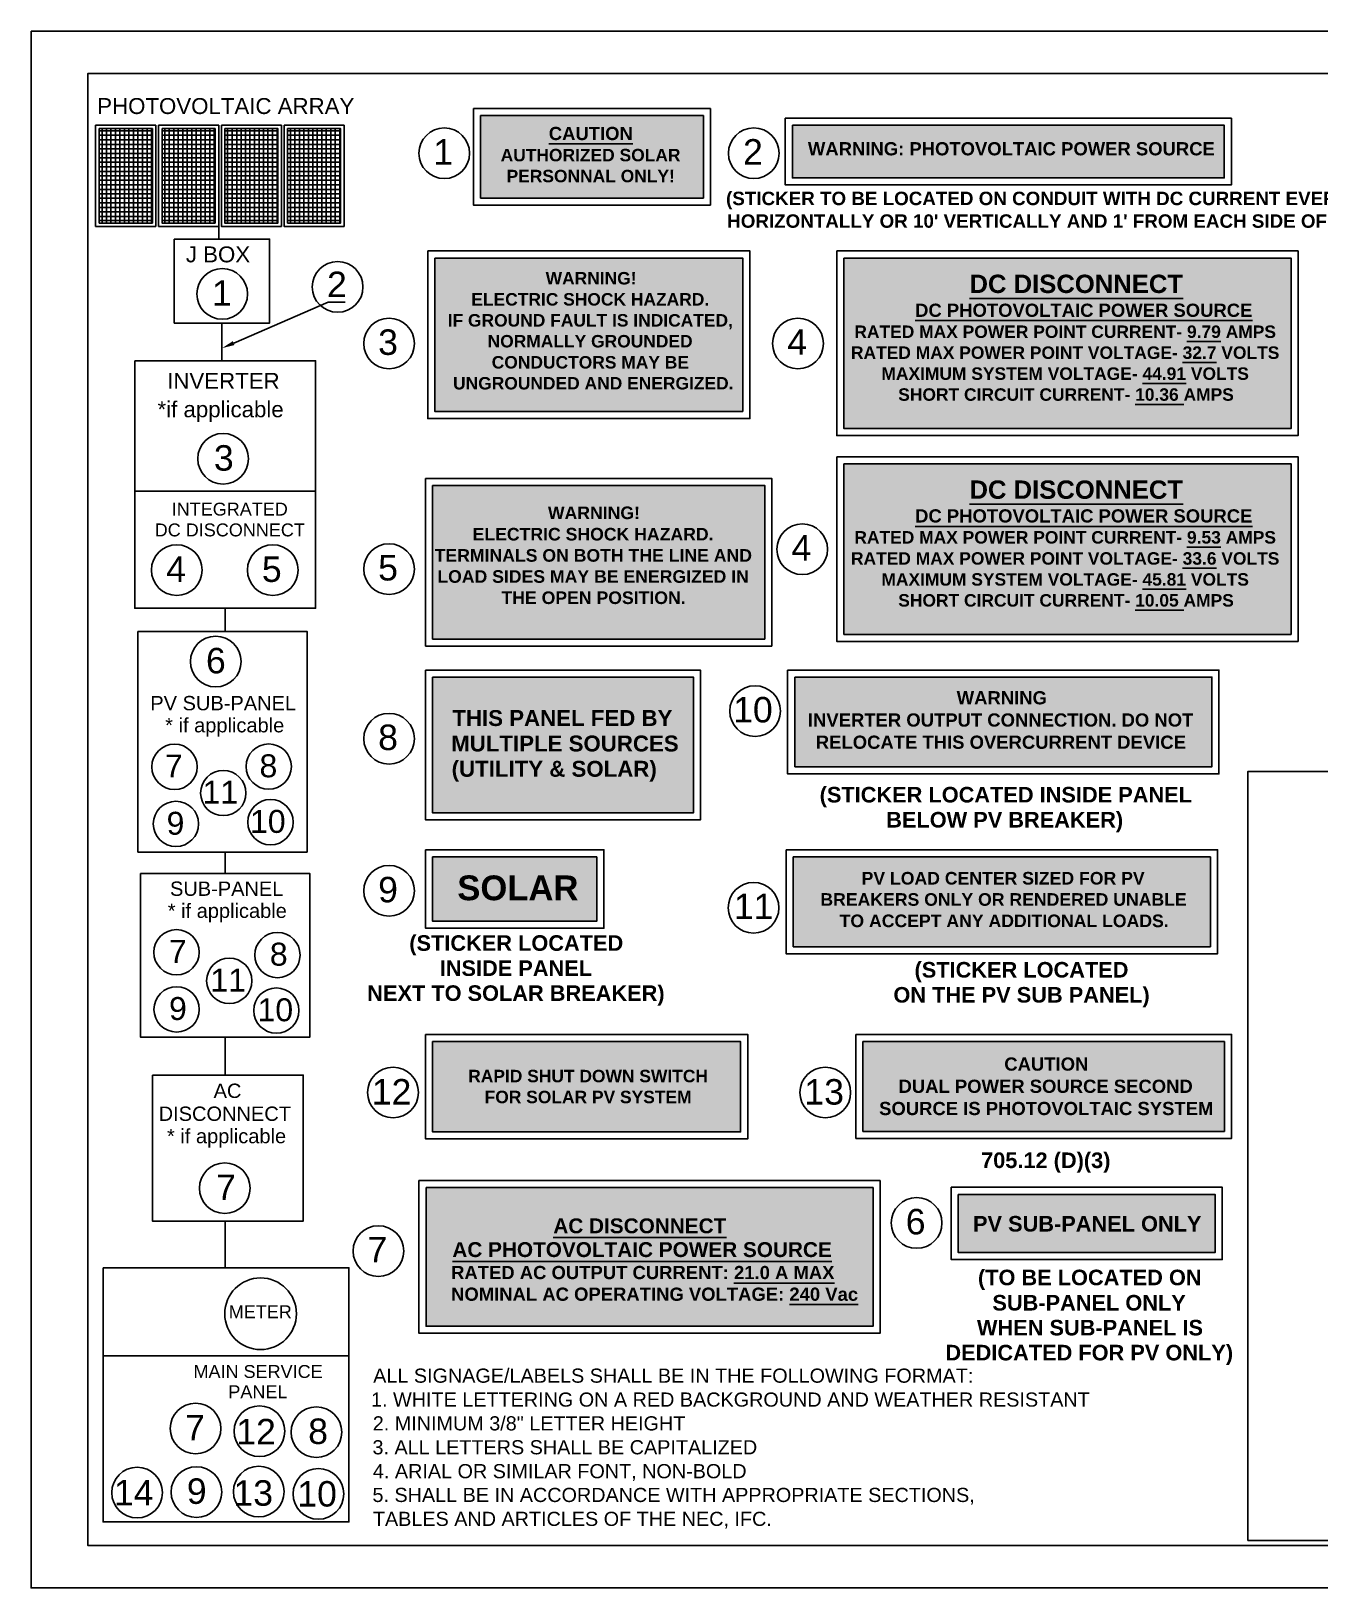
# Model space of a CAD drawing. Header units: inches. Extents: x 347 to 7477, y 1065 to 7514.
# Drawn here: x 3963 to 4873, y 4809 to 5909 of the extents above; entities that cross this region are included whole.
import ezdxf

# ---------------------------------------------------------------- set-up
doc = ezdxf.new("R2010")
doc.units = ezdxf.units.IN
doc.header["$MEASUREMENT"] = 0
for name, color, linetype in [('PDF7_0', 7, 'Continuous'), ('PDF7_PDF_0', 7, 'Continuous'), ('PDF7_PDF_Geometry', 7, 'Continuous'), ('PDF7_Text', 7, 'Continuous')]:
    doc.layers.add(name, color=color, linetype=linetype)
doc.styles.add('PDF Arial', font='arial.ttf')
doc.styles.add('PDF Arial Bold', font='arialbd.ttf')

msp = doc.modelspace()

# ---------------------------------------------------------------- linework, layer by layer
at = {"layer": 'PDF7_0', "lineweight": 25}
for points in [[(3963.3, 5908.7), (3963.3, 4808.8), (5663.2, 4808.8), (5663.2, 5908.7)], [(4275.7, 5854), (4443.1, 5854), (4443.1, 5785.8), (4275.7, 5785.8)], [(4280.7, 5849), (4438.1, 5849), (4438.1, 5790.8), (4280.7, 5790.8)], [(4495.9, 5847.2), (4811, 5847.2), (4811, 5800), (4495.9, 5800)], [(4501, 5842.2), (4805.9, 5842.2), (4805.9, 5805), (4501, 5805)], [(4243.4, 5753.4), (4470.9, 5753.4), (4470.9, 5635), (4243.4, 5635)], [(4532.3, 5753.4), (4858.1, 5753.4), (4858.1, 5622.9), (4532.3, 5622.9)], [(4248.4, 5748.4), (4465.9, 5748.4), (4465.9, 5640), (4248.4, 5640)], [(4537.3, 5748.4), (4853.1, 5748.4), (4853.1, 5627.9), (4537.3, 5627.9)], [(4532.3, 5608), (4858.1, 5608), (4858.1, 5477.5), (4532.3, 5477.5)], [(4537.3, 5603), (4853.1, 5603), (4853.1, 5482.5), (4537.3, 5482.5)], [(4241.9, 5592.7), (4486.4, 5592.7), (4486.4, 5474.2), (4241.9, 5474.2)], [(4246.9, 5587.7), (4481.4, 5587.7), (4481.4, 5479.2), (4246.9, 5479.2)], [(4241.9, 5457.3), (4436, 5457.3), (4436, 5351.4), (4241.9, 5351.4)], [(4497.6, 5457.3), (4802.2, 5457.3), (4802.2, 5383.9), (4497.6, 5383.9)], [(4246.9, 5452.3), (4431, 5452.3), (4431, 5356.3), (4246.9, 5356.3)], [(4502.7, 5452.3), (4797.2, 5452.3), (4797.2, 5388.9), (4502.7, 5388.9)], [(4241.9, 5330.3), (4367.8, 5330.3), (4367.8, 5274.8), (4241.9, 5274.8)], [(4246.9, 5325.3), (4362.8, 5325.3), (4362.8, 5279.8), (4246.9, 5279.8)], [(4496.5, 5330.3), (4801.2, 5330.3), (4801.2, 5256.8), (4496.5, 5256.8)], [(4501.5, 5325.3), (4796.2, 5325.3), (4796.2, 5261.8), (4501.5, 5261.8)], [(4241.9, 5199.8), (4469.4, 5199.8), (4469.4, 5126), (4241.9, 5126)], [(4246.9, 5194.8), (4464.4, 5194.8), (4464.4, 5131), (4246.9, 5131)], [(4545.8, 5199.8), (4811.1, 5199.8), (4811.1, 5126.3), (4545.8, 5126.3)], [(4550.8, 5194.8), (4806.1, 5194.8), (4806.1, 5131.3), (4550.8, 5131.3)], [(4237.2, 5096.6), (4562.9, 5096.6), (4562.9, 4988.7), (4237.2, 4988.7)], [(4242.2, 5091.6), (4557.9, 5091.6), (4557.9, 4993.7), (4242.2, 4993.7)], [(4613.1, 5091.8), (4804.5, 5091.8), (4804.5, 5040.7), (4613.1, 5040.7)], [(4618.1, 5086.8), (4799.5, 5086.8), (4799.5, 5045.7), (4618.1, 5045.7)]]:
    msp.add_lwpolyline(points, close=True, dxfattribs=at)
at = {"layer": 'PDF7_0', "color": 7, "lineweight": 25, "true_color": 0xfcfcfc}
for points in [[(4328.9, 5829.1), (4388.3, 5829.1)], [(4626, 5719.9), (4776.8, 5719.9)], [(4587.6, 5704.2), (4825.9, 5704.2)], [(4779.6, 5689.4), (4803.5, 5689.4)], [(4776.5, 5674.6), (4800.5, 5674.6)], [(4748.2, 5659.7), (4779, 5659.7)], [(4743, 5644.9), (4773.8, 5644.9), (4777.3, 5644.9)], [(4626, 5574.5), (4776.8, 5574.5)], [(4587.6, 5558.8), (4825.9, 5558.8)], [(4779.6, 5544), (4803.5, 5544)], [(4776.5, 5529.2), (4800.5, 5529.2)], [(4748.2, 5514.4), (4779, 5514.4)], [(4743, 5499.5), (4773.8, 5499.5), (4777.3, 5499.5)], [(4332.1, 5056.3), (4454.3, 5056.3)], [(4260.8, 5039.5), (4528.8, 5039.5)], [(4459.7, 5024.2), (4485, 5024.2), (4530.7, 5024.2)], [(4498.8, 5009), (4547.3, 5009)]]:
    msp.add_lwpolyline(points, dxfattribs=at)
at = {"layer": 'PDF7_0', "lineweight": 25}
msp.add_lwpolyline([(4106.4, 5688.3), (4173, 5717.2), (4185, 5717.2)], dxfattribs=at)
at = {"layer": 'PDF7_0', "color": 1, "transparency": 33554559}
for points in [[(4438.1, 5849), (4280.7, 5849), (4438.1, 5790.8)], [(4280.7, 5849), (4438.1, 5790.8), (4280.7, 5790.8)], [(4805.9, 5842.2), (4501, 5842.2), (4805.9, 5805)], [(4501, 5842.2), (4805.9, 5805), (4501, 5805)], [(4465.9, 5748.4), (4248.4, 5748.4), (4465.9, 5640)], [(4248.4, 5748.4), (4465.9, 5640), (4248.4, 5640)], [(4853.1, 5748.4), (4537.3, 5748.4), (4853.1, 5627.9)], [(4537.3, 5748.4), (4853.1, 5627.9), (4537.3, 5627.9)], [(4853.1, 5603), (4537.3, 5603), (4853.1, 5482.5)], [(4537.3, 5603), (4853.1, 5482.5), (4537.3, 5482.5)], [(4481.4, 5587.7), (4246.9, 5587.7), (4481.4, 5479.2)], [(4246.9, 5587.7), (4481.4, 5479.2), (4246.9, 5479.2)], [(4431, 5452.3), (4246.9, 5452.3), (4431, 5356.3)], [(4246.9, 5452.3), (4431, 5356.3), (4246.9, 5356.3)], [(4797.2, 5452.3), (4502.7, 5452.3), (4797.2, 5388.9)], [(4502.7, 5452.3), (4797.2, 5388.9), (4502.7, 5388.9)], [(4362.8, 5325.3), (4246.9, 5325.3), (4362.8, 5279.8)], [(4246.9, 5325.3), (4362.8, 5279.8), (4246.9, 5279.8)], [(4796.2, 5325.3), (4501.5, 5325.3), (4796.2, 5261.8)], [(4501.5, 5325.3), (4796.2, 5261.8), (4501.5, 5261.8)], [(4464.4, 5194.8), (4246.9, 5194.8), (4464.4, 5131)], [(4246.9, 5194.8), (4464.4, 5131), (4246.9, 5131)], [(4806.1, 5194.8), (4550.8, 5194.8), (4806.1, 5131.3)], [(4550.8, 5194.8), (4806.1, 5131.3), (4550.8, 5131.3)], [(4557.9, 5091.6), (4242.2, 5091.6), (4557.9, 4993.7)], [(4242.2, 5091.6), (4557.9, 4993.7), (4242.2, 4993.7)], [(4799.5, 5086.8), (4618.1, 5086.8), (4799.5, 5045.7)], [(4618.1, 5086.8), (4799.5, 5045.7), (4618.1, 5045.7)]]:
    msp.add_solid(points, dxfattribs=at)
at = {"layer": 'PDF7_0', "transparency": 33554559}
msp.add_solid([(4106.9, 5686.9), (4098.1, 5684.7), (4105.8, 5689.7)], dxfattribs=at)
at = {"layer": 'PDF7_PDF_0', "lineweight": 25}
for points in [[(4008.9, 5842.2), (4051.4, 5842.2), (4051.4, 5770.7), (4008.9, 5770.7)], [(4053.3, 5842.2), (4095.8, 5842.2), (4095.8, 5770.7), (4053.3, 5770.7)], [(4097.7, 5842.2), (4140.1, 5842.2), (4140.1, 5770.7), (4097.7, 5770.7)], [(4142, 5842.2), (4184.4, 5842.2), (4184.4, 5770.7), (4142, 5770.7)], [(4011.4, 5839.8), (4049, 5839.8), (4049, 5773.1), (4011.4, 5773.1)], [(4055.8, 5839.8), (4093.3, 5839.8), (4093.3, 5773.1), (4055.8, 5773.1)], [(4100.1, 5839.8), (4137.6, 5839.8), (4137.6, 5773.1), (4100.1, 5773.1)], [(4144.4, 5839.8), (4181.9, 5839.8), (4181.9, 5773.1), (4144.4, 5773.1)], [(4064.4, 5761.8), (4131.7, 5761.8), (4131.7, 5702.4), (4064.4, 5702.4)], [(4036.5, 5675.8), (4164.2, 5675.8), (4164.2, 5501), (4036.5, 5501)], [(4038.8, 5484.6), (4158.2, 5484.6), (4158.2, 5328.7), (4038.8, 5328.7)], [(4822.6, 4842.3), (5366, 4842.3), (5366, 5385.7), (4822.6, 5385.7)], [(4040.5, 5313.5), (4160.2, 5313.5), (4160.2, 5198), (4040.5, 5198)], [(4049, 5171.1), (4155.5, 5171.1), (4155.5, 5068), (4049, 5068)], [(4014.2, 5035), (4187.8, 5035), (4187.8, 4855.4), (4014.2, 4855.4)]]:
    msp.add_lwpolyline(points, close=True, dxfattribs=at)
for points in [[(4011.4, 5838.2), (4049, 5838.2)], [(4011.4, 5835.1), (4049, 5835.1)], [(4011.4, 5831.9), (4049, 5831.9)], [(4013.4, 5773.1), (4013.4, 5839.8)], [(4016.6, 5773.1), (4016.6, 5839.8)], [(4019.7, 5773.1), (4019.7, 5839.8)], [(4022.9, 5773.1), (4022.9, 5839.8)], [(4026, 5773.1), (4026, 5839.8)], [(4029.3, 5773.1), (4029.3, 5839.8)], [(4032.4, 5773.1), (4032.4, 5839.8)], [(4035.6, 5773.1), (4035.6, 5839.8)], [(4038.7, 5773.1), (4038.7, 5839.8)], [(4042, 5773.1), (4042, 5839.8)], [(4045.2, 5773.1), (4045.2, 5839.8)], [(4048.3, 5773.1), (4048.3, 5839.8)], [(4055.8, 5838.2), (4093.3, 5838.2)], [(4055.8, 5835.1), (4093.3, 5835.1)], [(4055.8, 5831.9), (4093.3, 5831.9)], [(4057.8, 5773.1), (4057.8, 5839.8)], [(4060.9, 5773.1), (4060.9, 5839.8)], [(4064.1, 5773.1), (4064.1, 5839.8)], [(4067.2, 5773.1), (4067.2, 5839.8)], [(4070.4, 5773.1), (4070.4, 5839.8)], [(4073.6, 5773.1), (4073.6, 5839.8)], [(4076.8, 5773.1), (4076.8, 5839.8)], [(4080, 5773.1), (4080, 5839.8)], [(4083.1, 5773.1), (4083.1, 5839.8)], [(4086.3, 5773.1), (4086.3, 5839.8)], [(4089.5, 5773.1), (4089.5, 5839.8)], [(4092.6, 5773.1), (4092.6, 5839.8)], [(4100.1, 5838.2), (4137.6, 5838.2)], [(4100.1, 5835.1), (4137.6, 5835.1)], [(4100.1, 5831.9), (4137.6, 5831.9)], [(4102.1, 5773.1), (4102.1, 5839.8)], [(4105.2, 5773.1), (4105.2, 5839.8)], [(4108.5, 5773.1), (4108.5, 5839.8)], [(4111.6, 5773.1), (4111.6, 5839.8)], [(4114.7, 5773.1), (4114.7, 5839.8)], [(4117.9, 5773.1), (4117.9, 5839.8)], [(4121.1, 5773.1), (4121.1, 5839.8)], [(4124.3, 5773.1), (4124.3, 5839.8)], [(4127.5, 5773.1), (4127.5, 5839.8)], [(4130.6, 5773.1), (4130.6, 5839.8)], [(4133.8, 5773.1), (4133.8, 5839.8)], [(4137.1, 5773.1), (4137.1, 5839.8)], [(4144.4, 5838.2), (4181.9, 5838.2)], [(4144.4, 5835.1), (4181.9, 5835.1)], [(4144.4, 5831.9), (4181.9, 5831.9)], [(4146.4, 5773.1), (4146.4, 5839.8)], [(4149.6, 5773.1), (4149.6, 5839.8)], [(4152.8, 5773.1), (4152.8, 5839.8)], [(4156, 5773.1), (4156, 5839.8)], [(4159.2, 5773.1), (4159.2, 5839.8)], [(4162.3, 5773.1), (4162.3, 5839.8)], [(4165.4, 5773.1), (4165.4, 5839.8)], [(4168.7, 5773.1), (4168.7, 5839.8)], [(4171.8, 5773.1), (4171.8, 5839.8)], [(4175, 5773.1), (4175, 5839.8)], [(4178.1, 5773.1), (4178.1, 5839.8)], [(4181.4, 5773.1), (4181.4, 5839.8)], [(4011.4, 5828.7), (4049, 5828.7)], [(4011.4, 5825.5), (4049, 5825.5)], [(4011.4, 5822.3), (4049, 5822.3)], [(4011.4, 5819.2), (4049, 5819.2)], [(4055.8, 5828.7), (4093.3, 5828.7)], [(4055.8, 5825.5), (4093.3, 5825.5)], [(4055.8, 5822.3), (4093.3, 5822.3)], [(4055.8, 5819.2), (4093.3, 5819.2)], [(4100.1, 5828.7), (4137.6, 5828.7)], [(4100.1, 5825.5), (4137.6, 5825.5)], [(4100.1, 5822.3), (4137.6, 5822.3)], [(4100.1, 5819.2), (4137.6, 5819.2)], [(4144.4, 5828.7), (4181.9, 5828.7)], [(4144.4, 5825.5), (4181.9, 5825.5)], [(4144.4, 5822.3), (4181.9, 5822.3)], [(4144.4, 5819.2), (4181.9, 5819.2)], [(4011.4, 5816.1), (4049, 5816.1)], [(4011.4, 5812.8), (4049, 5812.8)], [(4011.4, 5809.6), (4049, 5809.6)], [(4055.8, 5816.1), (4093.3, 5816.1)], [(4055.8, 5812.8), (4093.3, 5812.8)], [(4055.8, 5809.6), (4093.3, 5809.6)], [(4100.1, 5816.1), (4137.6, 5816.1)], [(4100.1, 5812.8), (4137.6, 5812.8)], [(4100.1, 5809.6), (4137.6, 5809.6)], [(4144.4, 5816.1), (4181.9, 5816.1)], [(4144.4, 5812.8), (4181.9, 5812.8)], [(4144.4, 5809.6), (4181.9, 5809.6)], [(4011.4, 5806.4), (4049, 5806.4)], [(4011.4, 5803.3), (4049, 5803.3)], [(4011.4, 5800.1), (4049, 5800.1)], [(4011.4, 5796.9), (4049, 5796.9)], [(4055.8, 5806.4), (4093.3, 5806.4)], [(4055.8, 5803.3), (4093.3, 5803.3)], [(4055.8, 5800.1), (4093.3, 5800.1)], [(4055.8, 5796.9), (4093.3, 5796.9)], [(4100.1, 5806.4), (4137.6, 5806.4)], [(4100.1, 5803.3), (4137.6, 5803.3)], [(4100.1, 5800.1), (4137.6, 5800.1)], [(4100.1, 5796.9), (4137.6, 5796.9)], [(4144.4, 5806.4), (4181.9, 5806.4)], [(4144.4, 5803.3), (4181.9, 5803.3)], [(4144.4, 5800.1), (4181.9, 5800.1)], [(4144.4, 5796.9), (4181.9, 5796.9)], [(4011.4, 5793.8), (4049, 5793.8)], [(4011.4, 5790.6), (4049, 5790.6)], [(4011.4, 5787.5), (4049, 5787.5)], [(4055.8, 5793.8), (4093.3, 5793.8)], [(4055.8, 5790.6), (4093.3, 5790.6)], [(4055.8, 5787.5), (4093.3, 5787.5)], [(4100.1, 5793.8), (4137.6, 5793.8)], [(4100.1, 5790.6), (4137.6, 5790.6)], [(4100.1, 5787.5), (4137.6, 5787.5)], [(4144.4, 5793.8), (4181.9, 5793.8)], [(4144.4, 5790.6), (4181.9, 5790.6)], [(4144.4, 5787.5), (4181.9, 5787.5)], [(4011.4, 5784.2), (4049, 5784.2)], [(4011.4, 5781.1), (4049, 5781.1)], [(4011.4, 5777.8), (4049, 5777.8)], [(4011.4, 5774.8), (4049, 5774.8)], [(4055.8, 5784.2), (4093.3, 5784.2)], [(4055.8, 5781.1), (4093.3, 5781.1)], [(4055.8, 5777.8), (4093.3, 5777.8)], [(4055.8, 5774.8), (4093.3, 5774.8)], [(4100.1, 5784.2), (4137.6, 5784.2)], [(4100.1, 5781.1), (4137.6, 5781.1)], [(4100.1, 5777.8), (4137.6, 5777.8)], [(4100.1, 5774.8), (4137.6, 5774.8)], [(4144.4, 5784.2), (4181.9, 5784.2)], [(4144.4, 5781.1), (4181.9, 5781.1)], [(4144.4, 5777.8), (4181.9, 5777.8)], [(4144.4, 5774.8), (4181.9, 5774.8)], [(4095.9, 5770.7), (4095.9, 5761.8)], [(4098.1, 5702.4), (4098.1, 5675.8)], [(4036.5, 5583.7), (4164.2, 5583.7)], [(4100.4, 5501), (4100.4, 5484.6)], [(4100.4, 5328.7), (4100.4, 5313.5)], [(4100.4, 5198), (4100.4, 5171.1)], [(4100.4, 5068), (4100.4, 5035)], [(4014.2, 4972.8), (4187.8, 4972.8)]]:
    msp.add_lwpolyline(points, dxfattribs=at)
for centre, radius in [((4255.1, 5822.4), 17.9), ((4473.7, 5822.4), 17.9), ((4179.8, 5728), 17.9), ((4098.3, 5723), 17.9), ((4216.1, 5688), 17.9), ((4504.9, 5688), 17.9), ((4098.9, 5606.6), 17.9), ((4507.9, 5542.6), 17.9), ((4066.2, 5527.9), 17.9), ((4134, 5527.9), 17.9), ((4216.1, 5528.6), 17.9), ((4093.7, 5463.3), 17.9), ((4474.6, 5428.3), 17.9), ((4216.1, 5408.8), 17.9), ((4064.6, 5388.9), 16), ((4131.1, 5389.1), 16), ((4099, 5370.4), 16), ((4065.6, 5348.6), 16), ((4132.4, 5349.8), 16), ((4216.1, 5301.3), 17.9), ((4473.5, 5289.3), 17.9), ((4066, 5257.9), 16), ((4137.3, 5255.9), 16), ((4103.3, 5237.7), 16), ((4066.1, 5217.5), 16), ((4136.5, 5216.7), 16), ((4218.9, 5158.8), 17.9), ((4524.2, 5158.8), 17.9), ((4100.1, 5091.2), 17.9), ((4588.7, 5066.6), 17.9), ((4208.6, 5046.8), 17.9), ((4125.4, 5002.5), 25.3), ((4079.5, 4921.4), 17.9), ((4124.6, 4919.5), 17.9), ((4164.8, 4918.8), 17.9), ((4124.1, 4876.8), 17.9), ((4038.2, 4876.1), 17.9), ((4080.1, 4876.5), 17.9), ((4166.2, 4875.2), 17.9)]:
    msp.add_circle(centre, radius, dxfattribs=at)
at = {"layer": 'PDF7_PDF_Geometry', "lineweight": 25}
msp.add_lwpolyline([(5623.2, 5878.7), (5623.2, 4838.8), (4003.3, 4838.8), (4003.3, 5878.7), (5623.2, 5878.7), (5623.2, 4838.8), (5369.8, 4838.8), (5369.8, 4871.6), (5623.2, 4871.6), (5369.8, 4871.6), (5369.8, 4904.5), (5623.2, 4904.5)], dxfattribs=at)

# ---------------------------------------------------------------- texts
at = {"layer": 'PDF7_Text', "attachment_point": 7}
for s, insert, char_height, style in [('PHOTOVOLTAIC ARRAY', (4010, 5850), 11.249, 'PDF Arial'), ('1', (4247.4, 5814.4), 18, 'PDF Arial'), ('2', (4466.1, 5814.4), 18, 'PDF Arial'), ("(STICKER TO BE LOCATED ON CONDUIT WITH DC CURRENT EVERY 4'", (4454.1, 5782.9), 9.5, 'PDF Arial Bold'), ("HORIZONTALLY OR 10' VERTICALLY AND 1' FROM EACH SIDE OF A BEND)", (4454.9, 5766.9), 9.5, 'PDF Arial Bold'), ('J BOX', (4072.6, 5745.2), 11.25, 'PDF Arial'), ('1', (4091.1, 5714.7), 18, 'PDF Arial'), ('2', (4172.3, 5720.8), 18, 'PDF Arial'), ('3', (4208.4, 5679.7), 18, 'PDF Arial'), ('4', (4497.3, 5680), 18, 'PDF Arial'), ('INVERTER', (4059.4, 5656), 11.25, 'PDF Arial'), ('*if applicable', (4052.6, 5632.5), 11.249, 'PDF Arial'), ('3', (4092.4, 5597.9), 18, 'PDF Arial'), ('INTEGRATED', (4062.6, 5566.3), 9.11, 'PDF Arial'), ('DC DISCONNECT', (4050.6, 5551.6), 9.111, 'PDF Arial'), ('4', (4500.3, 5534.6), 18, 'PDF Arial'), ('4', (4058.7, 5519.6), 18, 'PDF Arial'), ('5', (4126.3, 5519.3), 18, 'PDF Arial'), ('5', (4208.4, 5520.3), 18, 'PDF Arial'), ('6', (4086.8, 5454.7), 18, 'PDF Arial'), ('PV SUB-PANEL', (4047.5, 5428.7), 10.124, 'PDF Arial'), ('10', (4459.1, 5420), 18, 'PDF Arial'), ('* if applicable', (4058, 5410.2), 10.124, 'PDF Arial'), ('8', (4208.4, 5400.5), 18, 'PDF Arial'), ('7', (4057.8, 5381.4), 16.2, 'PDF Arial'), ('8', (4124.6, 5381.3), 16.2, 'PDF Arial'), ('11', (4084.4, 5362.9), 16.2, 'PDF Arial'), ('(STICKER LOCATED INSIDE PANEL', (4520.2, 5360.4), 11, 'PDF Arial Bold'), ('9', (4059, 5340.7), 16.2, 'PDF Arial'), ('10', (4117.9, 5342), 16.2, 'PDF Arial'), ('BELOW PV BREAKER)', (4567.2, 5342.7), 11, 'PDF Arial Bold'), ('SUB-PANEL', (4061.4, 5297.6), 10.12, 'PDF Arial'), ('9', (4208.4, 5292.9), 18, 'PDF Arial'), ('* if applicable', (4059.8, 5279.1), 10.124, 'PDF Arial'), ('11', (4459.6, 5281.3), 18, 'PDF Arial'), ('(STICKER LOCATED', (4230.4, 5255.6), 11, 'PDF Arial Bold'), ('7', (4060.6, 5250.4), 16.2, 'PDF Arial'), ('8', (4131.9, 5248.2), 16.2, 'PDF Arial'), ('INSIDE PANEL', (4251.9, 5241), 11, 'PDF Arial Bold'), ('(STICKER LOCATED', (4587.2, 5236.7), 11, 'PDF Arial Bold'), ('11', (4089.9, 5230.1), 16.2, 'PDF Arial'), ('9', (4060.7, 5209.8), 16.2, 'PDF Arial'), ('10', (4123.2, 5208.9), 16.2, 'PDF Arial'), ('NEXT TO SOLAR BREAKER)', (4200.7, 5220.2), 11, 'PDF Arial Bold'), ('ON THE PV SUB PANEL)', (4572.3, 5219), 11, 'PDF Arial Bold'), ('AC', (4092.2, 5154.8), 10.12, 'PDF Arial'), ('12', (4203.9, 5150.3), 18, 'PDF Arial'), ('13', (4509.4, 5150), 18, 'PDF Arial'), ('DISCONNECT', (4053.4, 5138.6), 10.12, 'PDF Arial'), ('* if applicable', (4059.3, 5119.9), 10.124, 'PDF Arial'), ('705.12 (D)(3)', (4634.2, 5102.1), 11, 'PDF Arial Bold'), ('7', (4094, 5082.8), 18, 'PDF Arial'), ('6', (4581, 5058.3), 18, 'PDF Arial'), ('7', (4200.9, 5038.8), 18, 'PDF Arial'), ('(TO BE LOCATED ON', (4632, 5019.3), 11, 'PDF Arial Bold'), ('SUB-PANEL ONLY', (4642.2, 5004.6), 11, 'PDF Arial Bold'), ('METER', (4102.9, 4999.3), 9.11, 'PDF Arial'), ('WHEN SUB-PANEL IS', (4631.3, 4987), 11, 'PDF Arial Bold'), ('DEDICATED FOR PV ONLY)', (4609, 4966.2), 11, 'PDF Arial Bold'), ('MAIN SERVICE', (4078, 4957), 9.111, 'PDF Arial'), ('ALL SIGNAGE/LABELS SHALL BE IN THE FOLLOWING FORMAT:', (4204.9, 4953.6), 10, 'PDF Arial'), ('PANEL', (4102.6, 4942.8), 9.11, 'PDF Arial'), ('1. WHITE LETTERING ON A RED BACKGROUND AND WEATHER RESISTANT', (4203.4, 4936.7), 10, 'PDF Arial'), ('7', (4072.1, 4913), 18, 'PDF Arial'), ('12', (4108.2, 4910.2), 18, 'PDF Arial'), ('8', (4159, 4910.2), 18, 'PDF Arial'), ('2. MINIMUM 3/8" LETTER HEIGHT', (4204.6, 4919.9), 10, 'PDF Arial'), ('3. ALL LETTERS SHALL BE CAPITALIZED', (4204.4, 4903), 10, 'PDF Arial'), ('4. ARIAL OR SIMILAR FONT, NON-BOLD', (4204.7, 4884.4), 10, 'PDF Arial'), ('14', (4021.8, 4867.1), 18, 'PDF Arial'), ('9', (4073.3, 4867.9), 18, 'PDF Arial'), ('13', (4106.2, 4866.6), 18, 'PDF Arial'), ('10', (4151.3, 4866), 18, 'PDF Arial'), ('5. SHALL BE IN ACCORDANCE WITH APPROPRIATE SECTIONS,', (4204.4, 4867.6), 10, 'PDF Arial'), ('TABLES AND ARTICLES OF THE NEC, IFC.', (4204.7, 4850.7), 10, 'PDF Arial')]:
    msp.add_mtext(s, dxfattribs=dict(at, insert=insert, char_height=char_height, style=style))
at = {"layer": 'PDF7_Text', "color": 7, "true_color": 0xfcfcfc, "attachment_point": 7, "style": 'PDF Arial Bold'}
for s, insert, char_height in [('CAUTION', (4328.9, 5831.6), 9.33), ('WARNING: PHOTOVOLTAIC POWER SOURCE', (4511.9, 5820.8), 9.329), ('AUTHORIZED SOLAR', (4294.9, 5816.6), 8.8), ('PERSONNAL ONLY!', (4299.1, 5801.8), 8.8), ('DC DISCONNECT', (4626, 5723.5), 12.957), ('DC PHOTOVOLTAIC POWER SOURCE', (4587.6, 5706.7), 9.329), ('RATED MAX POWER POINT CURRENT- 9.79 AMPS', (4544.7, 5691.8), 8.8), ('RATED MAX POWER POINT VOLTAGE- 32.7 VOLTS', (4542.3, 5677), 8.8), ('MAXIMUM SYSTEM VOLTAGE- 44.91 VOLTS', (4563.8, 5662.2), 8.8), ('SHORT CIRCUIT CURRENT- 10.36 AMPS', (4575.7, 5647.4), 8.8), ('DC DISCONNECT', (4626, 5578.1), 12.957), ('WARNING!', (4328.3, 5563.8), 8.91), ('DC PHOTOVOLTAIC POWER SOURCE', (4587.6, 5561.4), 9.329), ('ELECTRIC SHOCK HAZARD.', (4275.1, 5548.7), 8.913), ('RATED MAX POWER POINT CURRENT- 9.53 AMPS', (4544.7, 5546.5), 8.8), ('TERMINALS ON BOTH THE LINE AND', (4248.3, 5533.7), 8.913), ('RATED MAX POWER POINT VOLTAGE- 33.6 VOLTS', (4542.3, 5531.6), 8.8), ('LOAD SIDES MAY BE ENERGIZED IN', (4250.2, 5518.8), 8.913), ('MAXIMUM SYSTEM VOLTAGE- 45.81 VOLTS', (4563.8, 5516.8), 8.8), ('THE OPEN POSITION.', (4295.5, 5503.8), 8.913), ('SHORT CIRCUIT CURRENT- 10.05 AMPS', (4575.7, 5502), 8.8), ('WARNING', (4617, 5432.9), 9.33), ('THIS PANEL FED BY', (4260.8, 5417.6), 11.249), ('INVERTER OUTPUT CONNECTION. DO NOT', (4511.9, 5417.2), 9.329), ('MULTIPLE SOURCES', (4260, 5399.6), 11.249), ('RELOCATE THIS OVERCURRENT DEVICE', (4517.5, 5401.5), 9.329), ('(UTILITY & SOLAR)', (4260.3, 5378.5), 11.249), ('PV LOAD CENTER SIZED FOR PV', (4549.8, 5305.6), 8.913), ('SOLAR', (4264.3, 5294.4), 17.5), ('BREAKERS ONLY OR RENDERED UNABLE', (4520.7, 5290.6), 8.913), ('TO ACCEPT ANY ADDITIONAL LOADS.', (4534.3, 5275.5), 8.913), ('CAUTION', (4650.6, 5174.1), 9.33), ('DUAL POWER SOURCE SECOND', (4575.9, 5158.4), 9.329), ('SOURCE IS PHOTOVOLTAIC SYSTEM', (4562.2, 5142.7), 9.329), ('PV SUB-PANEL ONLY', (4628.5, 5060.4), 11), ('AC DISCONNECT', (4332.1, 5059.2), 10.495), ('AC PHOTOVOLTAIC POWER SOURCE', (4260.8, 5042.4), 10.495), ('RATED AC OUTPUT CURRENT: 21.0 A MAX', (4259.9, 5026.8), 9.329), ('NOMINAL AC OPERATING VOLTAGE: 240 Vac', (4259.9, 5011.5), 9.329)]:
    msp.add_mtext(s, dxfattribs=dict(at, insert=insert, char_height=char_height))
at = {"layer": 'PDF7_Text', "color": 7, "true_color": 0xffffff, "char_height": 8.8, "attachment_point": 7, "style": 'PDF Arial Bold'}
for s, insert in [('WARNING!', (4326.7, 5729.6)), ('ELECTRIC SHOCK HAZARD.', (4274.2, 5714.7)), ('IF GROUND FAULT IS INDICATED,', (4257.5, 5698)), ('NORMALLY GROUNDED', (4285.7, 5685.1)), ('CONDUCTORS MAY BE', (4288.6, 5670.2)), ('UNGROUNDED AND ENERGIZED.', (4261.3, 5655.4)), ('RAPID SHUT DOWN SWITCH', (4272, 5165.9)), ('FOR SOLAR PV SYSTEM', (4283.6, 5151.1))]:
    msp.add_mtext(s, dxfattribs=dict(at, insert=insert))

doc.saveas('drawing.dxf')
